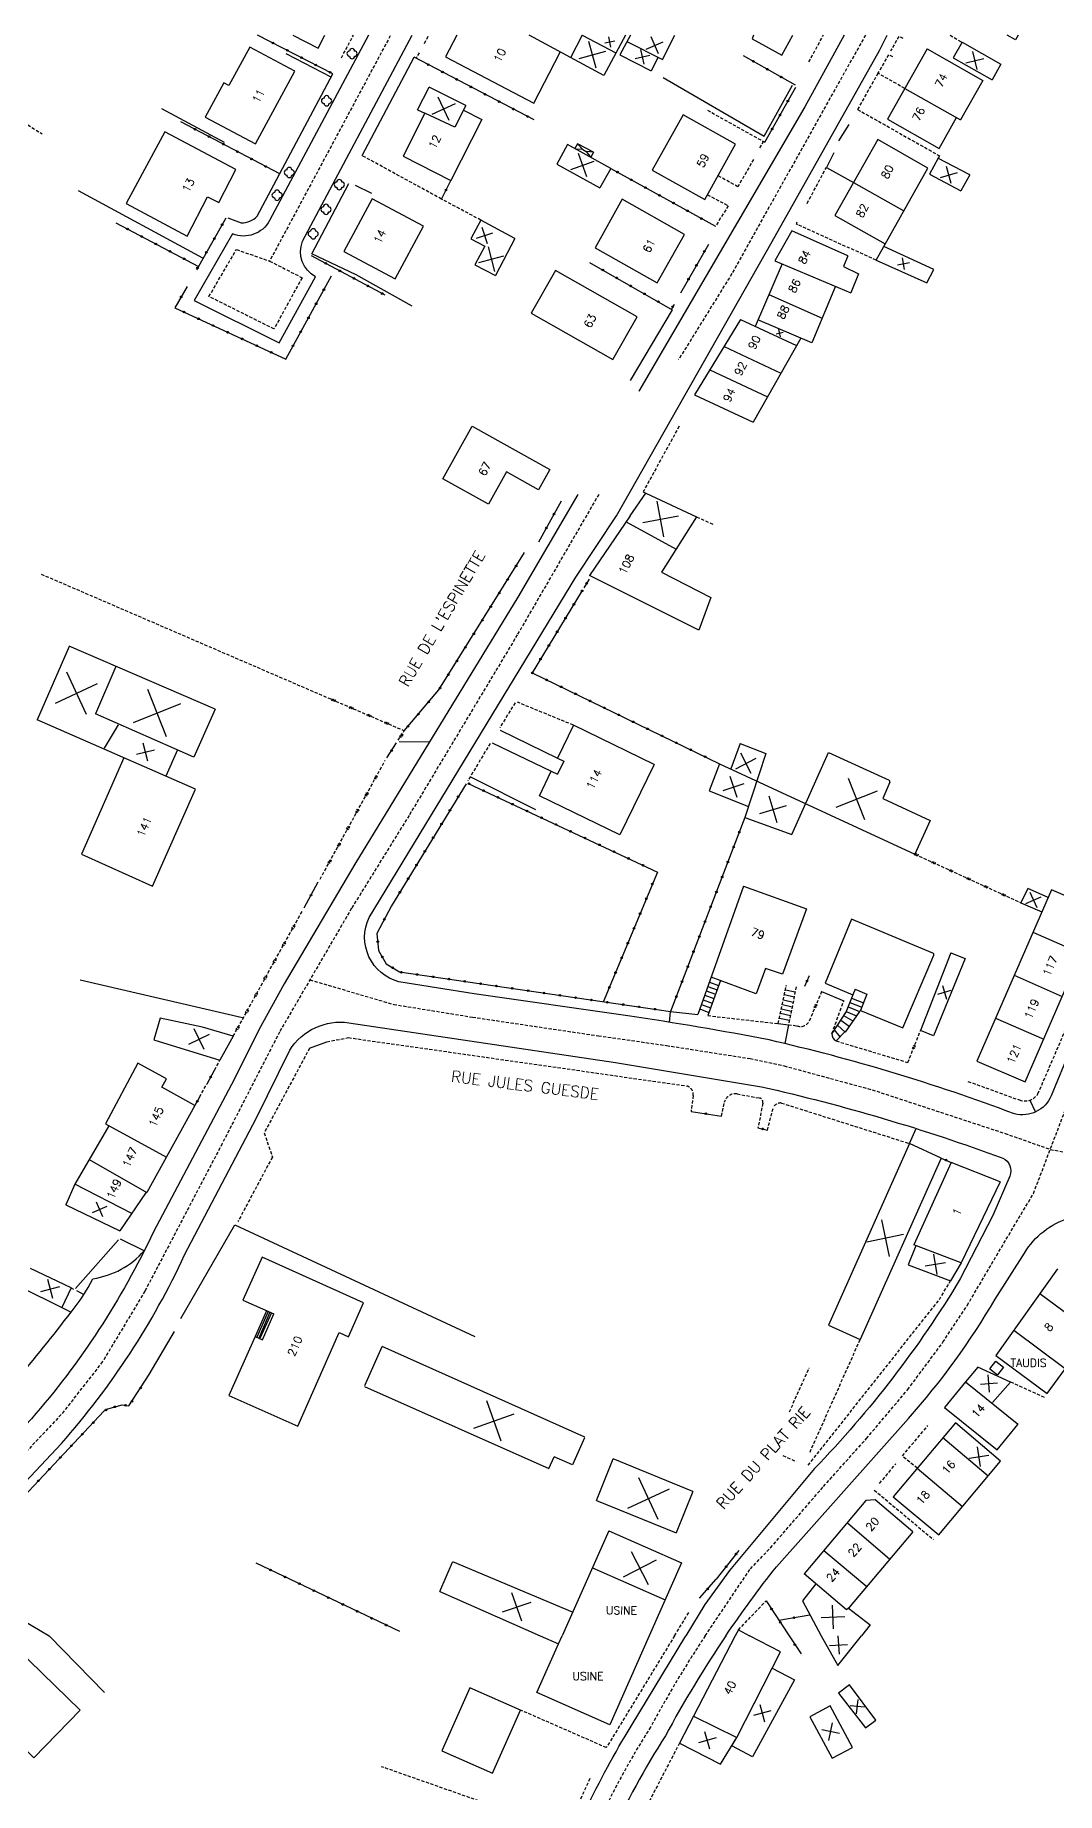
# Model space of a CAD drawing. Header units: millimetres. Extents: x 113000 to 114000, y 124000 to 125000.
# Drawn here: x 113617.7 to 113777.3, y 124725.5 to 125000 of the extents above; entities that cross this region are included whole.
import ezdxf
from ezdxf.enums import TextEntityAlignment as Align

# ---------------------------------------------------------------- set-up
doc = ezdxf.new("R2010")
doc.units = ezdxf.units.MM
doc.linetypes.add('DASHED', pattern=[0.75, 0.5, -0.25])
doc.layers.get('0').update_dxf_attribs({"linetype": 'CONTINUOUS'})
for name, color, linetype in [('W0001', 6, 'DASHED'), ('W0008', 7, 'CONTINUOUS'), ('W0100', 7, 'CONTINUOUS'), ('W0112', 1, 'DASHED'), ('W0300', 7, 'CONTINUOUS'), ('W0310', 3, 'CONTINUOUS'), ('W0322', 7, 'CONTINUOUS'), ('W0989', 7, 'CONTINUOUS'), ('W0991', 7, 'CONTINUOUS')]:
    doc.layers.add(name, color=color, linetype=linetype)
doc.styles.get("Standard").update_dxf_attribs({"font": 'romans.shx', "width": 0.85})

# ---------------------------------------------------------------- blocks, each defined once
blk = doc.blocks.new('BB06')
for p, q in [((-1, -1), (1, 1)), ((-1, 1), (1, -1))]:
    blk.add_line(p, q)
blk = doc.blocks.new('OH01')
at = {"layer": 'W0322', "color": 0}
for radius in [0.25, 0.15]:
    blk.add_circle((0, 0), radius, dxfattribs=at)
blk = doc.blocks.new('OH02')
at = {"layer": 'W0112', "color": 0}
for p, q in [((-0.5, 0.25), (0.5, 0.25)), ((-0.5, -0.25), (-0.5, 0.25)), ((0.5, 0.25), (0.5, -0.25)), ((0.5, -0.25), (-0.5, -0.25))]:
    blk.add_line(p, q, dxfattribs=at)
blk = doc.blocks.new('TP10')
at = {"layer": 'W0300', "color": 0}
for centre, start, end in [((-0.4, 0), 90, 270), ((0, 0.4), 0, 180), ((0.4, 0), 270, 90), ((0, -0.4), 180, 360)]:
    blk.add_arc(centre, 0.4, start, end, dxfattribs=at)

msp = doc.modelspace()

# ---------------------------------------------------------------- linework, layer by layer
at = {"layer": 'W0001'}
for points in [[(113673.21, 124999.9), (113663.26, 124981.32), (113654.36, 124964.71), (113659.44, 124962.12), (113655.04, 124954.11), (113644.89, 124959.18), (113649.17, 124966.52), (113654.36, 124964.71)], [(113747.43, 125000), (113726.57, 124962.75), (113718.25, 124949.32), (113718.25, 124949.32)], [(113722.41, 124750), (113729.46, 124760.45), (113732.61, 124763.73), (113740.88, 124773.31), (113747.59, 124780.8), (113754.04, 124788.44), (113759.54, 124795.83), (113763.34, 124801.6), (113768.29, 124810.01), (113773.68, 124819.08), (113781.11, 124838.54), (113785.57, 124849.09), (113789.58, 124858.75), (113795.17, 124871.62), (113796.49, 124875.72), (113804.54, 124911.19), (113811.13, 124941.29), (113818.79, 124977.02), (113823.64, 125000)], [(113705.77, 124928.26), (113693.05, 124906.33), (113676.15, 124878.13), (113667.16, 124863.62), (113655.91, 124844.3), (113646.95, 124826.87), (113634.88, 124803.83), (113628.27, 124792.81), (113621.8, 124784.54), (113589.23, 124750)], [(113660.65, 124852.44), (113673.75, 124848.61), (113686.06, 124846.62), (113705.72, 124843.71), (113716.37, 124842.19), (113729.42, 124840.15), (113734.75, 124839.01), (113748.48, 124835.27), (113769.25, 124828.46), (113776.31, 124825.96), (113817.29, 124818.05), (113829.1, 124813.11), (113898.21, 124785.04), (113930.09, 124772.3), (113941.45, 124768.01), (113959.69, 124760.33)]]:
    msp.add_lwpolyline(points, dxfattribs=at)
msp.add_lwpolyline([(113722.41, 124750, 0.022608), (113713.87, 124735.72, 0.074981), (113698.92, 124702.32), (113690.53, 124675)], format="xyb", dxfattribs=at)
at = {"layer": 'W0008'}
for points in [[(113669.8, 125000), (113654.35, 124971.05, -0.386946), (113648.56, 124968.98), (113642.57, 124958.53), (113655.85, 124951.93), (113661.51, 124962.23, -0.371862), (113659.49, 124967.81), (113676.63, 125000)], [(113820.73, 125000), (113817.05, 124983.44), (113804.47, 124924.9), (113795.01, 124881.05), (113793.25, 124875.05), (113776.46, 124834.33, -0.369669), (113770.72, 124831.52, 0.033582), (113732.39, 124843.06, 0.011799), (113710.32, 124846.81), (113686.34, 124850.27), (113674.56, 124852.15, -0.469741), (113669.9, 124862.16), (113702.2, 124915.32), (113708.55, 124924.9), (113732.85, 124967.76), (113749.65, 124997.61), (113750.84, 125000)], [(113647.86, 124971.49), (113649.91, 124970.71, 0.222867), (113652.43, 124971.73), (113664.25, 124993.98)], [(113702.5, 124928.26), (113693.15, 124912.2), (113667.68, 124870.54), (113656.62, 124851.8), (113652.67, 124844.65), (113648.87, 124836.98), (113636.21, 124813.09, -0.070279), (113617.14, 124783.87), (113585.1, 124750)], [(113593.56, 124750), (113621.83, 124780.02, 0.071901), (113641.09, 124809.48), (113652.27, 124830.79), (113657.5, 124841.47, -0.293481), (113666.76, 124845.75), (113708.4, 124839.55), (113731.18, 124835.75, -0.03275), (113768.89, 124824.6, -0.401772), (113769.99, 124821.77), (113767.33, 124815.62), (113762.24, 124805.73, -0.056718), (113739.48, 124776.11), (113726.18, 124760.21), (113722.35, 124754.9), (113719.38, 124750)], [(113725.65, 124750, -0.018408), (113733.52, 124760.78), (113754.15, 124783.92, 0.049232), (113767.7, 124802.59), (113772.26, 124809.78, -0.182926), (113779.31, 124815.25, -0.023635), (113812.18, 124814.01, -0.071597), (113827.67, 124810.25), (113950.43, 124760.71, -0.393154), (113952.28, 124755.94), (113948.12, 124750)], [(113577.77, 124750), (113605.52, 124779.27, 0.02087), (113623.35, 124800.54, 0.053929), (113626.77, 124805.77, 0.17813), (113634.77, 124810.12), (113631.09, 124811.94)], [(113687.62, 124675), (113698.1, 124709.06, -0.053413), (113710.84, 124735.9), (113719.38, 124750)], [(113725.65, 124750, 0.025211), (113716.19, 124734.36, 0.075273), (113701.5, 124701.57), (113693.34, 124675)]]:
    msp.add_lwpolyline(points, format="xyb", dxfattribs=at)
for points in [[(113744.13, 125000), (113737.99, 124988.82), (113712.02, 124944.37), (113712.02, 124944.37)], [(113668.82, 124981.18), (113676.93, 124996.55)], [(113741.33, 124979.35), (113745.57, 124976.97)], [(113717.26, 124957.12), (113710.67, 124946.07)], [(113690.38, 124891.47), (113699.34, 124887.09)], [(113674.62, 124889.66), (113679.33, 124889.6)], [(113689.15, 124889.46), (113698.36, 124885.04)], [(113740.59, 124850.63), (113744.06, 124849.18)], [(113716.84, 124845.81), (113717, 124847.51)], [(113717, 124847.51), (113721.25, 124847.03)], [(113735.41, 124845.43), (113734.82, 124842.51)], [(113660.6, 124841.77), (113663.32, 124842.77)], [(113773.13, 124833.67), (113773.98, 124831.8)], [(113754.31, 124826.88), (113755.37, 124829.25)], [(113623.36, 124804.34), (113623.73, 124804.14)], [(113624.17, 124803.91), (113625.35, 124803.3)], [(113621.88, 124801.27), (113623.35, 124800.54)], [(113605.79, 124758.32), (113619.9, 124750)], [(113619.9, 124750), (113628.55, 124741.14)]]:
    msp.add_lwpolyline(points, dxfattribs=at)
at = {"layer": 'W0100'}
for points in [[(113651.27, 124998.14), (113647.99, 124992.16)], [(113658.28, 124994.38), (113651.27, 124998.14)], [(113657.99, 125000), (113661.94, 124997.99)], [(113661.94, 124997.99), (113662.98, 125000)], [(113683.63, 125000), (113681.84, 124996.6)], [(113706.56, 124993.7), (113694.89, 125000)], [(113695.61, 124989.37), (113699.76, 124997.33)], [(113703.2, 125000), (113701.38, 124996.47)], [(113703.2, 125000), (113708.47, 124997.26)], [(113709.94, 125000), (113706.56, 124993.7)], [(113710.71, 125000), (113709.08, 124996.95)], [(113710.17, 124999), (113715.73, 124996.22)], [(113715.73, 124996.22), (113717.65, 125000)], [(113729.96, 125000), (113729.72, 124999.42)], [(113729.72, 124999.42), (113734.38, 124996.89)], [(113734.38, 124996.89), (113736.08, 125000)], [(113757.06, 124997.87), (113750.87, 124986.87)], [(113757.06, 124997.87), (113765.78, 124992.93)], [(113762.52, 124998.88), (113761.15, 124996.47)], [(113762.52, 124998.88), (113768.58, 124995.45)], [(113770.86, 124999.28), (113769.57, 125000)], [(113771.27, 125000), (113770.86, 124999.28)], [(113681.84, 124996.6), (113695.61, 124989.37)], [(113709.08, 124996.95), (113713.94, 124994.42)], [(113715.05, 124996.56), (113713.94, 124994.42)], [(113761.15, 124996.47), (113767.24, 124993)], [(113768.58, 124995.45), (113767.24, 124993)], [(113647.19, 124992.53), (113644.31, 124987.2)], [(113647.99, 124992.16), (113647.19, 124992.53)], [(113652.14, 124983.01), (113658.28, 124994.38)], [(113677.48, 124988.34), (113679.27, 124991.86)], [(113685.02, 124989.03), (113679.27, 124991.86)], [(113765.78, 124992.93), (113762.29, 124986.79)], [(113685.02, 124989.03), (113683.32, 124985.61)], [(113753.58, 124991.69), (113762.29, 124986.79)], [(113644.31, 124987.2), (113652.14, 124983.01)], [(113678.59, 124987.84), (113675.23, 124981.08)], [(113677.48, 124988.34), (113678.59, 124987.84)], [(113683.32, 124985.61), (113678.59, 124987.84)], [(113687.51, 124986.81), (113682.69, 124977.32)], [(113684.64, 124988.27), (113687.51, 124986.81)], [(113718.96, 124987.57), (113714.1, 124978.92)], [(113727.15, 124982.99), (113718.96, 124987.57)], [(113750.87, 124986.87), (113758.94, 124982.32)], [(113758.94, 124982.32), (113761.66, 124987.15)], [(113637.97, 124984.92), (113631.93, 124973.73)], [(113649.1, 124979), (113637.97, 124984.92)], [(113749.37, 124983.69), (113742.65, 124971.82)], [(113757.19, 124979.25), (113749.37, 124983.69)], [(113675.23, 124981.08), (113682.69, 124977.32)], [(113700.88, 124982.93), (113699.24, 124979.84)], [(113707.67, 124979.18), (113700.88, 124982.93)], [(113702.45, 124983.05), (113702.03, 124982.29)], [(113703.29, 124982.14), (113702.25, 124982.17)], [(113704.96, 124981.72), (113702.45, 124983.05)], [(113702.45, 124983.05), (113703.29, 124982.14)], [(113703.29, 124982.14), (113703.82, 124981.85)], [(113704.96, 124981.72), (113703.82, 124981.85)], [(113703.82, 124981.85), (113704.54, 124980.91)], [(113704.96, 124981.72), (113704.52, 124980.92)], [(113722.34, 124974.35), (113727.15, 124982.99)], [(113646.41, 124973.85), (113649.1, 124979)], [(113699.24, 124979.84), (113705.95, 124976.14)], [(113707.67, 124979.18), (113705.95, 124976.14)], [(113714.1, 124978.92), (113722.34, 124974.35)], [(113749.12, 124964.86), (113757.19, 124979.25)], [(113758.79, 124980.78), (113757.42, 124978.28)], [(113757.42, 124978.28), (113762.35, 124975.68)], [(113763.73, 124978.17), (113758.77, 124980.79)], [(113763.73, 124978.17), (113762.35, 124975.68)], [(113745.57, 124976.97), (113753.43, 124972.54)], [(113631.93, 124973.73), (113641.47, 124968.61)], [(113641.47, 124968.61), (113644.68, 124974.76)], [(113644.68, 124974.76), (113646.41, 124973.85)], [(113670.37, 124974.46), (113665.95, 124966.19)], [(113678.39, 124970.19), (113670.37, 124974.46)], [(113709.44, 124974.36), (113705.2, 124966.78)], [(113719.15, 124968.88), (113709.44, 124974.36)], [(113673.96, 124961.94), (113678.39, 124970.19)], [(113687.36, 124971.11), (113685.8, 124968.17)], [(113692.69, 124968.22), (113687.36, 124971.11)], [(113742.65, 124971.82), (113750.54, 124967.39)], [(113685.8, 124968.17), (113687.96, 124967.03)], [(113692.69, 124968.22), (113689.67, 124962.47)], [(113714.88, 124961.32), (113719.15, 124968.88)], [(113735.96, 124969.42), (113733.28, 124964.76)], [(113744.69, 124965.51), (113735.96, 124969.42)], [(113665.95, 124966.19), (113673.96, 124961.94)], [(113687.96, 124967.03), (113686.4, 124964.11)], [(113705.2, 124966.78), (113714.88, 124961.32)], [(113733.28, 124964.76), (113745.17, 124959.75)], [(113744.69, 124965.51), (113744.01, 124963.88)], [(113749.12, 124964.86), (113757.05, 124961.3)], [(113749.13, 124964.87), (113749.45, 124964.72)], [(113758.13, 124963.4), (113750.32, 124967)], [(113686.4, 124964.11), (113689.67, 124962.47)], [(113699.03, 124963.26), (113695.21, 124956.58)], [(113711.76, 124956.01), (113699.03, 124963.26)], [(113734.41, 124964.28), (113730.2, 124954.52)], [(113744.01, 124963.88), (113746.37, 124962.74)], [(113746.37, 124962.74), (113745.17, 124959.75)], [(113757.05, 124961.3), (113758.13, 124963.4)], [(113732.34, 124959.48), (113740.68, 124955.82)], [(113742.75, 124960.77), (113739.06, 124951.94)], [(113695.21, 124956.58), (113707.98, 124949.34)], [(113707.98, 124949.34), (113711.76, 124956.01)], [(113727.92, 124955.58), (113720.74, 124943.84)], [(113727.92, 124955.58), (113736.65, 124951.51)], [(113739.06, 124951.94), (113730.65, 124955.55)], [(113725.35, 124951.37), (113734.21, 124947.19)], [(113737.32, 124952.68), (113729.89, 124939.57)], [(113723.12, 124947.74), (113732.13, 124943.52)], [(113720.74, 124943.84), (113729.89, 124939.57)], [(113681.41, 124930.72), (113686.02, 124938.94)], [(113686.02, 124938.94), (113698.16, 124932.15)], [(113691.37, 124931.77), (113688.56, 124926.75)], [(113696.37, 124928.98), (113691.37, 124931.77)], [(113698.16, 124932.15), (113696.37, 124928.98)], [(113688.56, 124926.75), (113681.41, 124930.72)], [(113710.7, 124924.9), (113713.13, 124928.47)], [(113713.13, 124928.47), (113721.07, 124924.75)], [(113710.7, 124924.9), (113704.34, 124915.58)], [(113710.07, 124923.98), (113717.89, 124919.74)], [(113721.07, 124924.75), (113715.58, 124916.12)], [(113721.42, 124907.04), (113704.34, 124915.58)], [(113715.58, 124916.12), (113723.26, 124912.18)], [(113723.26, 124912.18), (113721.42, 124907.04)], [(113623.07, 124904.51), (113618.07, 124893.08)], [(113645.85, 124894.7), (113623.06, 124904.55)], [(113630.36, 124901.39), (113627.17, 124894.02)], [(113642.78, 124882.21), (113618.07, 124893.08)], [(113642.54, 124887.23), (113627.17, 124894.02)], [(113645.85, 124894.7), (113642.54, 124887.23)], [(113630.72, 124892.26), (113628.52, 124888.61)], [(113701.81, 124892.23), (113699.34, 124887.09)], [(113714.41, 124886.1), (113701.81, 124892.23)], [(113639.96, 124888.37), (113638.17, 124884.24)], [(113727.85, 124889.35), (113726.39, 124885.38)], [(113727.85, 124889.35), (113731.88, 124887.78)], [(113731.88, 124887.78), (113728.62, 124877.81)], [(113735.94, 124875.16), (113741.64, 124887.95)], [(113741.64, 124887.95), (113751.12, 124883.61)], [(113631.61, 124887.13), (113624.96, 124872.08)], [(113696.51, 124881.21), (113698.36, 124885.04)], [(113698.36, 124885.04), (113699.33, 124884.57)], [(113700.32, 124886.61), (113699.33, 124884.57)], [(113699.34, 124887.09), (113700.32, 124886.61)], [(113714.41, 124886.1), (113709.09, 124875.1)], [(113724.64, 124886.19), (113723.03, 124881.96)], [(113724.64, 124886.19), (113755.16, 124872.08)], [(113636.09, 124867.1), (113642.78, 124882.21)], [(113751.25, 124883.31), (113750.14, 124880.78)], [(113709.09, 124875.1), (113696.51, 124881.21)], [(113723.03, 124881.96), (113729.17, 124879.5)], [(113750.14, 124880.78), (113757.53, 124877.33)], [(113728.62, 124877.81), (113735.94, 124875.16)], [(113757.53, 124877.33), (113755.16, 124872.08)], [(113624.96, 124872.08), (113636.09, 124867.1)], [(113728.41, 124867.07), (113721.25, 124847.03)], [(113728.41, 124867.07), (113738.22, 124863.52)], [(113776.49, 124866.51), (113764.86, 124839.76)], [(113772.82, 124866.71), (113771.73, 124864.47)], [(113775.97, 124865.33), (113772.82, 124866.71)], [(113784, 124863.3), (113776.49, 124866.51)], [(113738.22, 124863.52), (113734.46, 124853.32)], [(113771.73, 124864.47), (113774.98, 124863.05)], [(113772.38, 124836.52), (113784, 124863.3)], [(113745.28, 124861.95), (113741.13, 124851.94)], [(113757.97, 124856.59), (113745.28, 124861.95)], [(113773.6, 124859.87), (113781.09, 124856.59)], [(113753.28, 124844.96), (113758.1, 124856.3)], [(113760.78, 124856.66), (113756.03, 124844.52)], [(113763, 124855.76), (113758.09, 124843.7)], [(113760.78, 124856.66), (113763, 124855.76)], [(113724.78, 124852.35), (113722.8, 124846.86)], [(113723.06, 124852.1), (113724.5, 124851.56)], [(113730.37, 124850.28), (113723.34, 124852.88)], [(113731.85, 124854.23), (113730.37, 124850.28)], [(113734.46, 124853.32), (113731.85, 124854.23)], [(113741.13, 124851.94), (113745.45, 124850.08)], [(113770.69, 124853.19), (113778.17, 124849.87)], [(113722.07, 124849.32), (113723.5, 124848.8)], [(113722.33, 124850.05), (113723.76, 124849.52)], [(113722.57, 124850.71), (113724.01, 124850.21)], [(113722.81, 124851.41), (113724.26, 124850.91)], [(113734.62, 124849.34), (113736.13, 124848.96)], [(113734.79, 124850.14), (113736.3, 124849.79)], [(113734.95, 124850.91), (113736.46, 124850.57)], [(113745.45, 124850.08), (113744.44, 124847.51)], [(113745.26, 124849.61), (113747.13, 124848.86)], [(113745.81, 124851), (113745.45, 124850.08)], [(113745.81, 124851), (113747.67, 124850.21)], [(113747.67, 124850.21), (113746.65, 124847.64)], [(113637.28, 124846.46), (113636.26, 124843.06)], [(113643.86, 124845.04), (113637.28, 124846.46)], [(113721.56, 124847.9), (113722.99, 124847.37)], [(113721.82, 124848.62), (113723.25, 124848.1)], [(113734, 124846.45), (113735.56, 124846.14)], [(113734.17, 124847.22), (113735.71, 124846.88)], [(113734.31, 124847.92), (113735.85, 124847.57)], [(113734.46, 124848.6), (113735.99, 124848.23)], [(113744.44, 124847.51), (113742.21, 124844.08)], [(113744.02, 124846.87), (113745.49, 124846.03)], [(113746.53, 124847.48), (113744.25, 124844.29)], [(113744.44, 124847.51), (113746.04, 124846.8)], [(113744.73, 124848.24), (113746.53, 124847.48)], [(113744.99, 124848.92), (113746.86, 124848.16)], [(113746.53, 124847.48), (113746.65, 124847.64)], [(113746.65, 124847.64), (113753.28, 124844.96)], [(113767.77, 124846.47), (113775.28, 124843.2)], [(113648.67, 124843.65), (113643.86, 124845.04)], [(113648.67, 124843.65), (113646.6, 124839.89)], [(113733.82, 124845.61), (113735.41, 124845.43)], [(113742.56, 124844.62), (113743.44, 124843.52)], [(113744.2, 124844.33), (113742.86, 124842.9)], [(113743.06, 124845.39), (113744.25, 124844.29)], [(113743.57, 124846.17), (113744.92, 124845.22)], [(113758.09, 124843.7), (113756.03, 124844.52)], [(113636.26, 124843.06), (113646.6, 124839.89)], [(113633.79, 124839.44), (113628.71, 124829.94)], [(113638.26, 124836.99), (113633.79, 124839.44)], [(113764.86, 124839.76), (113772.38, 124836.52)], [(113637.52, 124835.66), (113638.26, 124836.99)], [(113642.69, 124832.81), (113637.52, 124835.66)], [(113642.69, 124832.81), (113635.19, 124819.22)], [(113628.71, 124829.94), (113638.23, 124824.73)], [(113629.25, 124829.65), (113623.94, 124820.53)], [(113626.18, 124824.37), (113635.19, 124819.22)], [(113754.31, 124826.88), (113741.68, 124798.52)], [(113759.25, 124824.62), (113746.62, 124796.27)], [(113759.25, 124824.62), (113754.31, 124826.88)], [(113760.85, 124823.94), (113754.98, 124811.04)], [(113768.5, 124820.92), (113760.85, 124823.94)], [(113623.94, 124820.53), (113622.53, 124817.31)], [(113632.82, 124815.96), (113623.94, 124820.53)], [(113635.08, 124819.28), (113630.98, 124813.24)], [(113768.5, 124820.92), (113762.37, 124808.22)], [(113622.55, 124817.35), (113622.49, 124817.38)], [(113622.53, 124817.31), (113630.98, 124813.24)], [(113755.33, 124810.91), (113754.1, 124807.92)], [(113762.37, 124808.22), (113754.98, 124811.04)], [(113653.19, 124809.11), (113650.2, 124802.42)], [(113669.04, 124802.02), (113653.19, 124809.11)], [(113754.1, 124807.92), (113760.71, 124805.42)], [(113762.37, 124808.22), (113760.71, 124805.42)], [(113623.36, 124804.34), (113616.99, 124807.38)], [(113777.46, 124807.33), (113767.78, 124793.75)], [(113615.51, 124804.44), (113621.88, 124801.27)], [(113623.36, 124804.34), (113621.88, 124801.27)], [(113650.2, 124802.42), (113655.03, 124800.26)], [(113774.7, 124803.46), (113782.83, 124797.4)], [(113653.9, 124800.77), (113652.12, 124796.76)], [(113654.16, 124800.65), (113652.35, 124796.65)], [(113654.39, 124800.55), (113652.68, 124796.49)], [(113654.65, 124800.43), (113652.85, 124796.41)], [(113653.25, 124796.22), (113655.03, 124800.26)], [(113666.68, 124796.68), (113669.04, 124802.02)], [(113658.75, 124782.74), (113665.2, 124797.35)], [(113665.2, 124797.35), (113666.68, 124796.68)], [(113741.68, 124798.52), (113746.62, 124796.27)], [(113770.62, 124797.73), (113778.66, 124791.72)], [(113775.82, 124787.85), (113782.83, 124797.4)], [(113652.12, 124796.76), (113648.01, 124787.5)], [(113652.12, 124796.76), (113653.25, 124796.22)], [(113669.26, 124789.09), (113671.95, 124795.16)], [(113703.61, 124781.03), (113671.95, 124795.16)], [(113764.97, 124791.93), (113763.09, 124789.65)], [(113770.1, 124789.61), (113764.97, 124791.93)], [(113766.86, 124791.71), (113767.79, 124792.89)], [(113766.86, 124791.71), (113768.06, 124790.77)], [(113767.78, 124793.75), (113775.82, 124787.85)], [(113767.79, 124792.89), (113768.99, 124791.95)], [(113768.99, 124791.95), (113768.06, 124790.77)], [(113669.18, 124788.91), (113697.96, 124776.12)], [(113763.08, 124789.66), (113759.77, 124785.66)], [(113763.08, 124789.66), (113771.13, 124783.14)], [(113770.1, 124789.61), (113767.29, 124786.42)], [(113648.01, 124787.5), (113658.75, 124782.74)], [(113761.48, 124783.26), (113751.77, 124771.69)], [(113759.77, 124785.66), (113767.99, 124779.06)], [(113768.56, 124777.29), (113761.48, 124783.26)], [(113771.13, 124783.14), (113771.24, 124782.97)], [(113703.56, 124780.92), (113701.67, 124776.69)], [(113759.54, 124780.95), (113766.6, 124774.96)], [(113767.99, 124779.06), (113771.24, 124782.97)], [(113697.96, 124776.12), (113698.8, 124777.93)], [(113701.67, 124776.69), (113698.8, 124777.93)], [(113705.4, 124771.11), (113708.03, 124777.64)], [(113720.48, 124772.53), (113708.03, 124777.64)], [(113755.51, 124776.15), (113762.62, 124770.2)], [(113758.91, 124765.77), (113768.56, 124777.29)], [(113720.48, 124772.53), (113717.86, 124766.09)], [(113705.4, 124771.11), (113717.86, 124766.09)], [(113747.51, 124771.1), (113737.89, 124759.66)], [(113748.95, 124771.25), (113747.51, 124771.1)], [(113754.83, 124766.22), (113748.95, 124771.25)], [(113751.77, 124771.69), (113758.91, 124765.77)], [(113744.61, 124767.65), (113751.25, 124761.97)], [(113707.34, 124766.37), (113700.05, 124750)], [(113707.34, 124766.37), (113718.69, 124761.38)], [(113754.83, 124766.22), (113744.8, 124754.29)], [(113680.93, 124756.91), (113682.92, 124761.47)], [(113701.7, 124753.7), (113682.96, 124761.57)], [(113718.69, 124761.38), (113713.66, 124750)], [(113740.94, 124763.29), (113747.66, 124757.7)], [(113704.78, 124760.62), (113716.13, 124755.59)], [(113744.47, 124754.05), (113737.89, 124759.66)], [(113680.93, 124756.91), (113696.61, 124750)], [(113739.68, 124758.13), (113737.6, 124755.45)], [(113737.6, 124755.45), (113740.51, 124750)], [(113744.8, 124754.29), (113744.47, 124754.05)], [(113744.8, 124754.29), (113748.15, 124751.68)], [(113727.59, 124750.91), (113727.11, 124750)], [(113727.59, 124750.91), (113729.34, 124750)], [(113748.15, 124751.68), (113746.82, 124750)], [(113609.73, 124750), (113606.1, 124746.32), (113611.79, 124740.76), (113609.68, 124738.55), (113617.52, 124730.92), (113624.77, 124738.4), (113612.82, 124750)], [(113713.66, 124750), (113707.5, 124736.07), (113696.1, 124741.12), (113699.49, 124748.73), (113700.05, 124750)], [(113696.61, 124750), (113699.49, 124748.73), (113700.05, 124750)], [(113727.11, 124750), (113720.59, 124737.46), (113727.35, 124734.1), (113734.19, 124747.51), (113729.34, 124750)], [(113740.51, 124750), (113743.14, 124745.35), (113746.82, 124750)], [(113726.55, 124732.78), (113727.35, 124734.1), (113732.89, 124744.96), (113736.38, 124743.1), (113729.77, 124731.08), (113726.55, 124732.78)], [(113744.96, 124742.32), (113743.25, 124741.01), (113747.46, 124735.6), (113749.07, 124736.81), (113744.96, 124742.32)], [(113693.57, 124738.39), (113685.65, 124741.87), (113681.28, 124732.04), (113689.17, 124728.51), (113693.57, 124738.39)], [(113720.59, 124737.46), (113718.39, 124733.23), (113724.82, 124729.93), (113727.35, 124734.1)], [(113741.91, 124739.04), (113738.75, 124737.36), (113742.23, 124730.87), (113745.39, 124732.56), (113741.91, 124739.04)]]:
    msp.add_lwpolyline(points, dxfattribs=at)
for centre, radius, start, end in [((113751.04, 124883.4), 0.225, 337.7118, 68.4845), ((113757.94, 124856.41), 0.192, 325.8996, 79.7291), ((113743.47, 124844.01), 1.27, 176.6479, 240.9387)]:
    msp.add_arc(centre, radius, start, end, dxfattribs=at)
at = {"layer": 'W0112'}
for points in [[(113665.57, 124996.45), (113667.46, 125000)], [(113678.54, 124998.72), (113679.24, 125000)], [(113738.59, 124995.82), (113740.87, 125000)], [(113752.64, 124999.81), (113751.36, 124997.54)], [(113753.35, 124999.49), (113752.64, 124999.81)], [(113760.65, 125000), (113762.52, 124998.88)], [(113602, 124995.16), (113618.83, 124984.57)], [(113677.72, 124997.25), (113677.24, 124996.39)], [(113751.03, 124996.95), (113749.39, 124994.05), (113746.21, 124988.4), (113758.99, 124981.16), (113758.79, 124980.78)], [(113751.73, 124996.63), (113751.03, 124996.95)], [(113753.58, 124991.69), (113749.39, 124994.05)], [(113722.78, 124988.26), (113731.7, 124983.28)], [(113687.36, 124971.11), (113681.21, 124974.4), (113668.82, 124981.18)], [(113730.96, 124982.38), (113731.49, 124983.4)], [(113727.51, 124976.32), (113724.4, 124978.06)], [(113729.95, 124980.58), (113727.51, 124976.32)], [(113738.33, 124973.73), (113741.33, 124979.35)], [(113722.74, 124975.08), (113726, 124973.36), (113724.01, 124970.14)], [(113749.12, 124964.86), (113736.65, 124970.47), (113736.79, 124970.83)], [(113718.34, 124938.91), (113712.7, 124928.67), (113713.13, 124928.47)], [(113721.07, 124924.75), (113723.61, 124923.59)], [(113618.68, 124915.82), (113663.98, 124896.28)], [(113663.98, 124896.28), (113675.4, 124891.36)], [(113692.72, 124895.73), (113690.3, 124891.81)], [(113701.81, 124892.23), (113693.06, 124895.82)], [(113674.46, 124889.87), (113675.4, 124891.36)], [(113688.81, 124889.38), (113685.3, 124883.48)], [(113662.24, 124868.17), (113672.39, 124886.69)], [(113755.16, 124872.08), (113771.73, 124864.47)], [(113648.67, 124843.65), (113659.51, 124863.28)], [(113722.8, 124846.86), (113733.82, 124845.61), (113735.1, 124851.63)], [(113740.59, 124850.63), (113738.64, 124845.95)], [(113742.21, 124844.08), (113744.06, 124849.18)], [(113754.07, 124839.53), (113756.03, 124844.52)], [(113660.6, 124841.77), (113653.52, 124828.55), (113654.79, 124824.76), (113649.41, 124814.69)], [(113742.86, 124842.9), (113754.07, 124839.53)], [(113645.76, 124838.36), (113646.6, 124839.89)], [(113643.42, 124834.14), (113644.58, 124836.23)], [(113758.98, 124802.51), (113760.71, 124805.42)], [(113738.51, 124776.64), (113758.98, 124802.51)], [(113738.78, 124778.68), (113746.62, 124796.27)], [(113735.56, 124784.95), (113738.62, 124791.8)], [(113775.4, 124787.22), (113770.1, 124789.61)], [(113755.51, 124776.15), (113753.21, 124778.08), (113757.19, 124782.82)], [(113734.55, 124778.15), (113736.61, 124777.23)], [(113749.65, 124773.79), (113752.17, 124776.83)], [(113748.81, 124772.76), (113758.06, 124765.02)], [(113717.62, 124750), (113719.95, 124753.82)], [(113727.59, 124750.91), (113731.93, 124755.46)], [(113717.62, 124750), (113706.96, 124732.52), (113693.57, 124738.39)], [(113718.39, 124733.23), (113704.66, 124706.84)], [(113704.4, 124727.68), (113700.32, 124718.79), (113692, 124722.47), (113671.86, 124729.54)]]:
    msp.add_lwpolyline(points, dxfattribs=at)
for points in [[(113763.43, 124836.59), (113771.49, 124833.68, 0.343451), (113774.38, 124834.63), (113786.36, 124862.43)], [(113736.63, 124851.37), (113735.41, 124845.43), (113736.73, 124845.28, 0.381432), (113738.64, 124845.95, 0.601141)], [(113663.3, 124842.77), (113666.68, 124843.42), (113719.35, 124835.9, -0.422612), (113720.52, 124834.36), (113720.19, 124831.89)], [(113724.93, 124831.17), (113725.43, 124833.37, -0.386036), (113727.38, 124834.62), (113730.87, 124834, -0.425977), (113731.41, 124833.17), (113730.65, 124829.35)], [(113732.13, 124828.97), (113733.07, 124832.63, -0.262344), (113734.31, 124833.21), (113754.31, 124826.88)]]:
    msp.add_lwpolyline(points, format="xyb", dxfattribs=at)
at = {"layer": 'W0310'}
for points in [[(113663.96, 124993.42), (113656.94, 124997.09)], [(113715.85, 124993.41), (113731.64, 124984.24), (113736.03, 124992.2)], [(113647.32, 124983.22), (113637.52, 124988.51)], [(113743.28, 124983.47), (113744.87, 124986.02)], [(113742.52, 124981.61), (113741.33, 124979.35)], [(113643.91, 124965.15), (113624.5, 124975.68)], [(113676.63, 124957.65), (113667.89, 124962.54), (113660.93, 124965.86), (113666.75, 124976.83)], [(113667.74, 124976.57), (113670.28, 124975.32)], [(113685.74, 124884.16), (113695.92, 124879.07)], [(113624.79, 124852.43), (113650.14, 124846.56)], [(113640.5, 124799.57), (113648.94, 124814.19), (113686.44, 124796.73)], [(113630.76, 124811.82), (113624.06, 124804.25)], [(113635.57, 124790.81), (113639.52, 124797.51)]]:
    msp.add_lwpolyline(points, dxfattribs=at)
at = {"layer": 'W0322'}
for points in [[(113664.25, 124993.98), (113652.48, 125000)], [(113695.69, 124986.75), (113676.93, 124996.55)], [(113728.31, 124996.82), (113736.46, 124992.22)], [(113731.7, 124983.28), (113736.55, 124991.88)], [(113655.94, 124978.33), (113640.49, 124986.48)], [(113707.67, 124979.18), (113724.01, 124970.14)], [(113681.21, 124974.4), (113682.69, 124977.32)], [(113630.32, 124970.68), (113643.23, 124963.89)], [(113647.51, 124971.39), (113643.23, 124963.89)], [(113722.9, 124967.32), (113718.56, 124959.72)], [(113672.41, 124959.39), (113660.92, 124965.55)], [(113704.35, 124964.5), (113717.26, 124957.12)], [(113643.23, 124963.89), (113642.95, 124963.33)], [(113656.88, 124949.41), (113664.05, 124962.42)], [(113641.46, 124960.76), (113639.57, 124957.4)], [(113639.57, 124957.4), (113656.88, 124949.41)], [(113717.54, 124957.93), (113717.12, 124957.2)], [(113699.93, 124927.23), (113696.37, 124920.82)], [(113680.81, 124897.75), (113694.2, 124919.22)], [(113704.29, 124915.02), (113703.47, 124913.67)], [(113703.21, 124913.24), (113695.38, 124900.41)], [(113695.38, 124900.41), (113724.64, 124886.19)], [(113675.4, 124891.36), (113680.81, 124897.75)], [(113672.66, 124887.12), (113674.19, 124889.45)], [(113685.04, 124883.05), (113673.4, 124863.99)], [(113685.38, 124883.13), (113714.95, 124869.29)], [(113728.62, 124877.81), (113717, 124847.51)], [(113714.95, 124869.29), (113706.48, 124848.95)], [(113659.77, 124863.71), (113661.97, 124867.75)], [(113673.4, 124863.99), (113671.12, 124859.7)], [(113671.12, 124859.7), (113671.39, 124857.04)], [(113671.39, 124857.04), (113672.56, 124854.94)], [(113672.56, 124854.94), (113674.66, 124853.68)], [(113674.66, 124853.68), (113717, 124847.51)], [(113737.96, 124851.47), (113738.69, 124853.11)], [(113644.58, 124836.23), (113645.76, 124838.36)], [(113643.42, 124834.14), (113642.69, 124832.81)], [(113720.19, 124831.89), (113724.93, 124831.17)], [(113730.65, 124829.35), (113732.13, 124828.97)], [(113759.25, 124824.62), (113760.85, 124823.94)], [(113632.38, 124785.91), (113635.57, 124790.81)], [(113629.09, 124785.44), (113631.31, 124786.07)], [(113631.31, 124786.07), (113632.38, 124785.91)], [(113609.59, 124765.01), (113628.52, 124785.12)], [(113628.52, 124785.12), (113629.09, 124785.44)], [(113674.68, 124750.64), (113652.25, 124761.34)], [(113727.64, 124763.29), (113724.13, 124758.82)], [(113721.51, 124755.89), (113724.13, 124758.82)], [(113731.93, 124755.46), (113735.51, 124750)], [(113733.93, 124752.41), (113738.77, 124753.26)], [(113735.51, 124750), (113737.37, 124747.15)]]:
    msp.add_lwpolyline(points, dxfattribs=at)

# ---------------------------------------------------------------- block references
at = {"layer": 'W0100'}
for p, xscale, yscale, zscale, rotation in [((113704.81, 124996.93), 1.521903856295261, 1.521903856295261, 1.521903856295261, 60.47608461596799), ((113707.5, 124998.94), 0.575325019439566, 0.575325019439566, 0.575325019439566, 55.60616181701556), ((113712.62, 124996.6), 0.8318398251409058, 0.8318398251409058, 0.8318398251409058, 57.25158325214602), ((113714.53, 124998.4), 1.020853141421026, 1.020853141421026, 1.020853141421026, 68.44913046185404), ((113764.53, 124996.03), 1.017181228814818, 1.017181228814818, 1.017181228814818, 58.74794303346119), ((113681.56, 124988.49), 1.427738967145354, 1.427738967145354, 1.427738967145354, 70.0869827896829), ((113703.24, 124979.68), 1.370726609103285, 1.370726609103285, 1.370726609103285, 64.62837499533988), ((113760.48, 124978.16), 0.969534114216727, 0.969534114216727, 0.969534114216727, 60.73881943483086), ((113687.97, 124968.7), 0.949322471379208, 0.949322471379208, 0.949322471379208, 63.06062336926214), ((113689.01, 124965.01), 1.422005232911984, 1.422005232911984, 1.422005232911984, 329.3275207789393), ((113753.38, 124964.31), 0.6570225275049539, 0.6570225275049539, 0.6570225275049539, 55.4779825634734), ((113734.05, 124953.46), 0.402399300968198, 0.402399300968198, 0.402399300968198, 57.98156787827274), ((113715.43, 124924.41), 1.999519544486443, 1.999519544486443, 1.999519544486443, 55.39417258322071), ((113624.21, 124897.19), 2.563394399370729, 2.563394399370729, 2.563394399370729, 69.89542395964062), ((113636.81, 124894.12), 2.814122672991834, 2.814122672991834, 2.814122672991834, 66.63389807637049), ((113634.98, 124888.03), 1.027180545086076, 1.027180545086076, 1.027180545086076, 59.02346498978794), ((113728.76, 124886.24), 1.262156666660965, 1.262156666660965, 1.262156666660965, 72.11284401225709), ((113726.85, 124882.57), 1.213086681543685, 1.213086681543686, 1.213086681543686, 63.42336388741375), ((113746.08, 124880.67), 2.447379562967148, 2.447379562967148, 2.447379562967148, 66.67176326387414), ((113733.02, 124879.04), 1.543250692467588, 1.543250692467588, 1.543250692467588, 61.4922316813877), ((113773.71, 124864.9), 0.9252915218632387, 0.9252915218632389, 0.9252915218632389, 69.16948899191446), ((113759.77, 124850.5), 0.7742713329065759, 0.7742713329065759, 0.7742713329065759, 331.5692212063075), ((113643.36, 124843.17), 1.267597673498557, 1.267597673498557, 1.267597673498557, 70.89756111084502), ((113627.82, 124816.59), 0.889801830108852, 0.889801830108852, 0.889801830108852, 68.73970438913241), ((113750.52, 124812.1), 2.065196030609189, 2.065196030609189, 2.065196030609189, 326.8347505772262), ((113758.37, 124808.02), 1.143573093343792, 1.143573093343792, 1.143573093343792, 54.44861133174375), ((113620.1, 124804.15), 1.074951744225151, 1.074951744225151, 1.074951744225151, 59.52180411916051), ((113766.72, 124789.4), 0.9421150804106209, 0.942115080410621, 0.942115080410621, 48.79971908804495), ((113689.4, 124783.54), 2.371975320385704, 2.371975320385704, 2.371975320385704, 64.47487227292436), ((113765.17, 124777.99), 1.098988295733182, 1.098988295733182, 1.098988295733182, 53.73233713212272), ((113713.56, 124771.42), 2.539594084241569, 2.539594084241569, 2.539594084241569, 69.81996805445624), ((113712.23, 124760.53), 2.046160768706332, 2.046160768706332, 2.046160768706332, 71.9873316795138), ((113692.96, 124754.49), 1.675478725563815, 1.675478725563815, 1.675478725563815, 64.16764555656273), ((113742.36, 124752.92), 1.299079151725113, 1.299079151725113, 1.299079151725113, 47.64857488966454), ((113746.17, 124738.94), 0.8, 0.8, 0.8, 129.1634393054183)]:
    msp.add_blockref('BB06', p, dxfattribs=dict(at, xscale=xscale, yscale=yscale, zscale=zscale, rotation=rotation))
for p, rotation in [((113743.21, 124748.55), 318.959530672655), ((113731.31, 124737.9), 240.7011291747741), ((113722.73, 124733.65), 150.6431532695433), ((113742.01, 124735.03), 123.1081918021615)]:
    msp.add_blockref('BB06', p, dxfattribs=dict(at, rotation=rotation))
at = {"layer": 'W0112', "xscale": 0.5, "yscale": 0.5}
for p, rotation in [((113664.38, 124896.11), 336.669550066526), ((113667.13, 124894.92), 336.669550066526), ((113669.89, 124893.74), 336.669550066526), ((113672.64, 124892.55), 336.669550066526), ((113674.92, 124890.6), 57.74190471197326), ((113670.95, 124884.06), 61.26371775777999), ((113669.51, 124881.43), 61.26371775777999), ((113668.06, 124878.8), 61.26371775777999), ((113665.18, 124873.54), 61.26371775777999), ((113666.62, 124876.17), 61.26371775777999), ((113663.74, 124870.91), 61.26371775777999), ((113755.38, 124871.99), 335.3292934405658), ((113758.1, 124870.73), 335.3292934405658), ((113760.83, 124869.48), 335.3292934405658), ((113763.55, 124868.23), 335.3292934405658), ((113766.28, 124866.98), 335.3292934405658), ((113769.01, 124865.73), 335.3292934405658), ((113658.06, 124860.66), 61.11179151992647), ((113656.61, 124858.03), 61.11179151992647), ((113655.16, 124855.4), 61.11179151992647), ((113653.71, 124852.78), 61.11179151992647), ((113652.26, 124850.15), 61.11179151992647), ((113650.81, 124847.52), 61.11179151992647), ((113739.64, 124848.35), 247.4812256526397), ((113649.36, 124844.9), 61.11179151992647), ((113755.02, 124841.96), 68.62588285129115)]:
    msp.add_blockref('OH02', p, dxfattribs=dict(at, rotation=rotation))
at = {"layer": 'W0300'}
for p in [(113667.24, 124997.11), (113663.26, 124989.75), (113657.43, 124978.55), (113655.53, 124975), (113665.25, 124976.65), (113663.17, 124972.79), (113661.17, 124968.97)]:
    msp.add_blockref('TP10', p, dxfattribs=at)
at = {"layer": 'W0322', "yscale": 0.5}
for p, xscale, rotation in [((113654.89, 124998.77), 0.5, 152.9057714476308), ((113657.12, 124997.63), 0.5, 152.9057714476308), ((113659.35, 124996.49), 0.5, 152.9057714476308), ((113661.57, 124995.35), 0.5, 152.9057714476308), ((113679.14, 124995.39), 0.5, 152.4300871122486), ((113729.93, 124995.91), 0.5, 330.5198858052457), ((113732.1, 124994.68), 0.5, 330.5198858052457), ((113663.8, 124994.21), 0.5, 152.9057714476308), ((113681.36, 124994.23), 0.5, 152.4300871122486), ((113683.58, 124993.08), 0.5, 152.4300871122486), ((113685.79, 124991.92), 0.5, 152.4300871122486), ((113734.28, 124993.45), 0.5, 330.5198858052457), ((113688.01, 124990.76), 0.5, 152.4300871122486), ((113690.22, 124989.61), 0.5, 152.4300871122486), ((113735.32, 124989.7), 0.5, 60.57060592516228), ((113692.44, 124988.45), 0.5, 152.4300871122486), ((113694.66, 124987.29), 0.5, 152.4300871122486), ((113734.09, 124987.52), 0.5, 60.57060592516228), ((113642.7, 124985.31), 0.5, 152.17270571782), ((113644.91, 124984.15), 0.5, 152.17270571782), ((113732.87, 124985.34), 0.5, 60.57060592516228), ((113647.12, 124982.98), 0.5, 152.17270571782), ((113649.33, 124981.81), 0.5, 152.17270571782), ((113651.54, 124980.65), 0.5, 152.17270571782), ((113653.75, 124979.48), 0.5, 152.17270571782), ((113708.7, 124978.61), 0.5, 331.0669650475473), ((113681.93, 124975.82), 0.5, 63.08847643382041), ((113710.88, 124977.4), 0.5, 331.0669650475473), ((113713.07, 124976.19), 0.5, 331.0669650475473), ((113715.26, 124974.98), 0.5, 331.0669650475473), ((113717.45, 124973.77), 0.5, 331.0669650475473), ((113719.63, 124972.56), 0.5, 331.0669650475473), ((113632.17, 124969.71), 0.5, 332.2493932628514), ((113646.95, 124970.4), 0.4999999999999998, 240.260321374362), ((113721.82, 124971.35), 0.5, 331.0669650475473), ((113634.38, 124968.55), 0.5, 332.2493932628514), ((113636.59, 124967.38), 0.5, 332.2493932628514), ((113645.71, 124968.23), 0.4999999999999998, 240.260321374362), ((113638.8, 124966.22), 0.5, 332.2493932628514), ((113641.02, 124965.06), 0.5, 332.2493932628514), ((113644.47, 124966.06), 0.4999999999999998, 240.260321374362), ((113663.12, 124964.37), 0.5, 151.8162650365097), ((113722.28, 124966.23), 0.5, 240.2553643725649), ((113643.09, 124963.62), 0.5, 243.8972823685446), ((113665.33, 124963.18), 0.5, 151.8162650365097), ((113667.53, 124962), 0.5, 151.8162650365097), ((113706.41, 124963.33), 0.5, 330.2298980460791), ((113708.58, 124962.09), 0.5, 330.2298980460791), ((113719.8, 124961.89), 0.5, 240.2553643725649), ((113721.04, 124964.06), 0.5, 240.2553643725649), ((113640.54, 124959.12), 0.5, 240.663275808977), ((113662.84, 124960.23), 0.5, 61.14005162806907), ((113669.73, 124960.82), 0.5, 151.8162650365097), ((113671.94, 124959.64), 0.5, 151.8162650365097), ((113710.75, 124960.84), 0.5, 330.2298980460791), ((113712.92, 124959.6), 0.5, 330.2298980460791), ((113640.99, 124956.75), 0.5, 335.2134538646561), ((113661.63, 124958.04), 0.5, 61.14005162806907), ((113715.09, 124958.36), 0.5, 330.2298980460791), ((113717.33, 124957.58), 0.5, 240.2553643725643), ((113643.26, 124955.7), 0.5, 335.2134538646561), ((113645.53, 124954.65), 0.5, 335.2134538646561), ((113647.8, 124953.6), 0.5, 335.2134538646561), ((113659.22, 124953.66), 0.5, 61.14005162806907), ((113660.43, 124955.85), 0.5, 61.14005162806907), ((113650.07, 124952.56), 0.5, 335.2134538646561), ((113652.34, 124951.51), 0.5, 335.2134538646561), ((113654.61, 124950.46), 0.5, 335.2134538646561), ((113658.01, 124951.47), 0.5, 61.14005162806907), ((113697.58, 124923.01), 0.5, 240.896704200666), ((113698.8, 124925.19), 0.5, 240.896704200666), ((113691.55, 124914.98), 0.5, 58.06580192747494), ((113692.87, 124917.1), 0.5, 58.06580192747494), ((113690.23, 124912.86), 0.5, 58.06580192747494), ((113703.19, 124913.21), 0.5, 238.6094901271008), ((113703.89, 124914.36), 0.4999999999999998, 238.6206853819705), ((113688.91, 124910.74), 0.5, 58.06580192747494), ((113701.89, 124911.08), 0.5, 238.6094901271008), ((113687.58, 124908.61), 0.5, 58.06580192747494), ((113699.28, 124906.81), 0.5, 238.6094901271008), ((113700.59, 124908.94), 0.5, 238.6094901271008), ((113684.94, 124904.37), 0.5, 58.06580192747494), ((113686.26, 124906.49), 0.5, 58.06580192747494), ((113697.98, 124904.67), 0.5, 238.6094901271008), ((113683.62, 124902.25), 0.5, 58.06580192747494), ((113696.68, 124902.54), 0.5, 238.6094901271008), ((113682.29, 124900.13), 0.5, 58.06580192747494), ((113695.41, 124900.39), 0.5, 334.0961354225727), ((113697.65, 124899.3), 0.5, 334.0961354225727), ((113679.2, 124895.84), 0.5, 49.73092728658911), ((113680.97, 124898.01), 0.5, 58.06580192747494), ((113699.9, 124898.21), 0.5, 334.0961354225727), ((113702.15, 124897.12), 0.5, 334.0961354225727), ((113704.4, 124896.02), 0.5, 334.0961354225727), ((113677.58, 124893.94), 0.5, 49.73092728658911), ((113706.65, 124894.93), 0.5, 334.0961354225727), ((113708.9, 124893.84), 0.5, 334.0961354225727), ((113675.97, 124892.03), 0.5, 49.73092728658911), ((113711.15, 124892.75), 0.5, 334.0961354225727), ((113713.4, 124891.65), 0.5, 334.0961354225727), ((113715.65, 124890.56), 0.5, 334.0961354225727), ((113673.41, 124888.25), 0.5, 56.67332121638808), ((113717.89, 124889.47), 0.5, 334.0961354225727), ((113720.14, 124888.38), 0.5, 334.0961354225727), ((113722.39, 124887.29), 0.5, 334.0961354225727), ((113685.51, 124883.07), 0.5, 334.9113355081377), ((113687.78, 124882.01), 0.5, 334.9113355081377), ((113683.82, 124881.06), 0.5, 238.5852930893006), ((113690.04, 124880.95), 0.5, 334.9113355081377), ((113692.3, 124879.89), 0.5, 334.9113355081377), ((113681.22, 124876.79), 0.5, 238.5852930893006), ((113682.52, 124878.92), 0.5, 238.5852930893006), ((113694.57, 124878.83), 0.5, 334.9113355081377), ((113696.83, 124877.77), 0.5, 334.9113355081377), ((113699.1, 124876.71), 0.5, 334.9113355081377), ((113679.91, 124874.66), 0.5, 238.5852930893006), ((113701.36, 124875.65), 0.5, 334.9113355081377), ((113703.62, 124874.59), 0.5, 334.9113355081377), ((113727.74, 124875.52), 0.5, 249.0199712743035), ((113678.61, 124872.52), 0.5, 238.5852930893006), ((113705.89, 124873.53), 0.5, 334.9113355081377), ((113708.15, 124872.47), 0.5, 334.9113355081377), ((113710.42, 124871.41), 0.5, 334.9113355081377), ((113725.95, 124870.85), 0.5, 249.0199712743035), ((113726.85, 124873.19), 0.5, 249.0199712743035), ((113676, 124868.26), 0.5, 238.5852930893006), ((113677.31, 124870.39), 0.5, 238.5852930893006), ((113712.68, 124870.35), 0.5, 334.9113355081377), ((113725.06, 124868.52), 0.5, 249.0199712743035), ((113660.84, 124865.67), 0.5, 61.47794304037068), ((113674.7, 124866.12), 0.5, 238.5852930893006), ((113714.16, 124867.42), 0.5, 247.4121666154873), ((113724.16, 124866.18), 0.5, 249.0199712743035), ((113712.24, 124862.8), 0.5, 247.4121666154873), ((113713.2, 124865.11), 0.5, 247.4121666154873), ((113723.27, 124863.85), 0.5, 249.0199712743035), ((113672.29, 124861.9), 0.5, 242.043787844345), ((113711.28, 124860.49), 0.5, 247.4121666154873), ((113722.37, 124861.52), 0.5, 249.0199712743035), ((113671.26, 124858.4), 0.5, 275.8037743646165), ((113710.32, 124858.18), 0.5, 247.4121666154873), ((113721.48, 124859.18), 0.5, 249.0199712743035), ((113671.96, 124856.02), 0.5, 299.0885485923891), ((113709.36, 124855.88), 0.5, 247.4121666154873), ((113719.69, 124854.51), 0.5, 249.0199712743035), ((113720.58, 124856.85), 0.5, 249.0199712743035), ((113673.58, 124854.33), 0.5, 329.0237468182698), ((113674.95, 124853.64), 0.4999999999999998, 351.7070052679416), ((113677.42, 124853.28), 0.4999999999999998, 351.7070052679416), ((113679.9, 124852.92), 0.4999999999999998, 351.7070052679416), ((113682.37, 124852.56), 0.4999999999999998, 351.7070052679416), ((113684.84, 124852.2), 0.4999999999999998, 351.7070052679416), ((113687.32, 124851.84), 0.4999999999999998, 351.7070052679416), ((113708.4, 124853.57), 0.5, 247.4121666154873), ((113718.79, 124852.18), 0.5, 249.0199712743035), ((113738.32, 124852.27), 0.5, 65.94421828926576), ((113689.79, 124851.48), 0.4999999999999998, 351.7070052679416), ((113692.26, 124851.12), 0.4999999999999998, 351.7070052679416), ((113694.74, 124850.76), 0.4999999999999998, 351.7070052679416), ((113697.21, 124850.39), 0.4999999999999998, 351.7070052679416), ((113699.69, 124850.03), 0.4999999999999998, 351.7070052679416), ((113702.16, 124849.67), 0.4999999999999998, 351.7070052679416), ((113704.63, 124849.31), 0.4999999999999998, 351.7070052679416), ((113707.11, 124848.95), 0.4999999999999998, 351.7070052679416), ((113707.44, 124851.26), 0.5, 247.4121666154873), ((113717.9, 124849.84), 0.5, 249.0199712743035), ((113709.58, 124848.59), 0.4999999999999998, 351.7070052679416), ((113712.06, 124848.23), 0.4999999999999998, 351.7070052679416), ((113714.53, 124847.87), 0.4999999999999998, 351.7070052679416), ((113645.15, 124837.27), 0.5, 61.11184281799075), ((113643.07, 124833.49), 0.5, 241.1118428179899), ((113722.5, 124831.54), 0.5, 351.4102331838263), ((113731.37, 124829.17), 0.5, 345.5975425271067), ((113760.03, 124824.29), 0.5, 337.0178830417317), ((113634.21, 124788.71), 0.5, 56.96663544696469), ((113630.18, 124785.75), 0.5, 15.61831587417794), ((113631.84, 124785.99), 0.5, 351.4975501370177), ((113632.85, 124786.62), 0.5, 56.96663544696469), ((113626.81, 124783.3), 0.5, 46.72878172762191), ((113628.8, 124785.28), 0.5, 29.74017450491339), ((113625.1, 124781.48), 0.5, 46.72878172762191), ((113621.67, 124777.84), 0.5, 46.72878172762191), ((113623.38, 124779.66), 0.5, 46.72878172762191), ((113619.96, 124776.02), 0.5, 46.72878172762191), ((113618.24, 124774.2), 0.5, 46.72878172762191), ((113727.22, 124762.75), 0.5, 231.8241192414189), ((113654.5, 124760.27), 0.5, 154.4953710061685), ((113656.76, 124759.19), 0.5, 154.4953710061685), ((113725.68, 124760.79), 0.5, 231.8241192414189), ((113659.02, 124758.12), 0.5, 154.4953710061685), ((113661.27, 124757.04), 0.5, 154.4953710061685), ((113663.53, 124755.96), 0.5, 154.4953710061685), ((113722.79, 124757.32), 0.5, 48.14023098119966), ((113665.79, 124754.89), 0.5, 154.4953710061685), ((113668.04, 124753.81), 0.5, 154.4953710061685), ((113732.77, 124754.19), 0.5, 303.1600963082692), ((113736.29, 124752.82), 0.5, 9.967758549852912), ((113670.3, 124752.73), 0.5, 154.4953710061685), ((113672.56, 124751.66), 0.5, 154.4953710061685), ((113734.14, 124752.09), 0.5, 303.1600963082692), ((113736.41, 124748.61), 0.4999999999999998, 303.1600963082107)]:
    msp.add_blockref('OH01', p, dxfattribs=dict(at, xscale=xscale, rotation=rotation))

# ---------------------------------------------------------------- texts
at = {"layer": 'W0989'}
for s, rotation, p in [("RUE DE L'ESPINETTE", 59.6441, (113681.27, 124908.87)), ('RUE JULES GUESDE', 352.9457, (113694.26, 124835.99)), ('RUE DU PLAT RIE', 47.9213, (113731.46, 124777.79))]:
    msp.add_text(s, height=1.75, rotation=rotation, dxfattribs=at).set_placement(p, align=Align.MIDDLE)
at = {"layer": 'W0991'}
for s, rotation, p in [('10', 63.231, (113690.31, 124996.87)), ('74', 63.231, (113759.28, 124992.95)), ('11', 63.231, (113652.62, 124990.5)), ('76', 63.231, (113755.75, 124987.67)), ('12', 63.231, (113680.15, 124983.34)), ('59', 63.231, (113722.05, 124980.42)), ('80', 63.231, (113750.85, 124978.66)), ('13', 63.231, (113641.67, 124976.57)), ('82', 63.231, (113746.93, 124972.59)), ('14', 63.231, (113671.58, 124968.56)), ('61', 63.231, (113713.63, 124967.11)), ('84', 63.231, (113737.92, 124965.34)), ('86', 63.231, (113736.35, 124960.84)), ('63', 63.231, (113704.42, 124955.36)), ('88', 63.231, (113734.59, 124956.73)), ('90', 63.231, (113730.08, 124952.03)), ('92', 63.231, (113727.93, 124947.91)), ('94', 63.231, (113726.17, 124943.8)), ('67', 63.231, (113687.96, 124932.25)), ('108', 63.231, (113710.1, 124917.36)), ('114', 63.231, (113705.06, 124883.77)), ('141', 66.1542, (113634.78, 124876.37)), ('79', 340.1079, (113730.62, 124859.66)), ('117', 66.5018, (113776.28, 124854.6)), ('119', 66.5018, (113773.42, 124847.91)), ('121', 66.5018, (113770.66, 124840.91)), ('145', 66.1542, (113636.63, 124831.06)), ('147', 66.1542, (113632.54, 124824.74)), ('149', 66.1542, (113630.06, 124819.78)), ('1', 65.4967, (113761.74, 124816.21)), ('8', 48.783, (113776.08, 124798.2)), ('210', 66.1542, (113658.32, 124795.24)), ('14', 48.783, (113765.07, 124785.13)), ('16', 48.783, (113760.42, 124776.34)), ('18', 48.783, (113756.43, 124771.61)), ('20', 48.783, (113748.53, 124767.45)), ('22', 48.783, (113745.76, 124763.4)), ('24', 48.783, (113742.39, 124759.51)), ('USINE', 359.4703, (113709.33, 124753.96)), ('40', 62.9463, (113726.27, 124741.88))]:
    msp.add_text(s, height=1.25, rotation=rotation, dxfattribs=at).set_placement(p, align=Align.MIDDLE)
for s, p in [('TAUDIS', (113772.92, 124792.63)), ('USINE', (113704.09, 124743.69))]:
    msp.add_text(s, height=1.25, dxfattribs=at).set_placement(p, align=Align.MIDDLE)

doc.saveas('drawing.dxf')
